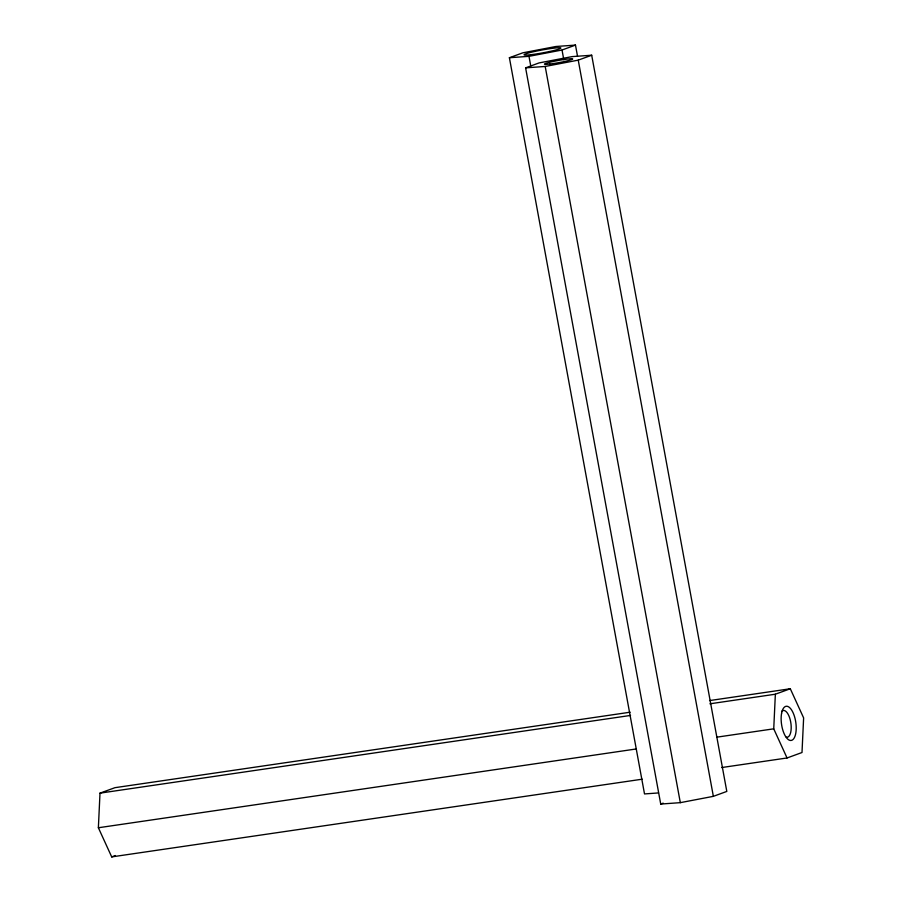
<?xml version="1.0" encoding="UTF-8"?>
<svg xmlns="http://www.w3.org/2000/svg" width="902" height="902" viewBox="0 0 902 902"><rect width="100%" height="100%" fill="white"/><g stroke="black" fill="none" stroke-linecap="round" stroke-linejoin="round"><path stroke-width="1.35" d="M642.235 779.193L111.701 856.9L98.374 827.754L99.998 793.14L114.949 787.683L630.16 712.208M787.051 757.973L773.736 728.827L775.359 694.213L790.299 688.756L803.626 717.902L802.002 752.516L787.051 757.973L721.611 767.557M658.505 792.937L644.513 793.929L509.393 57.728L522.844 52.812L555.891 46.498L575.476 45.1L577.517 56.172M509.393 57.728L528.989 56.33L562.025 50.016L575.476 45.1M525.607 67.853L539.058 62.926L572.105 56.612L591.701 55.225L726.809 791.426L713.358 796.342L680.322 802.656L660.726 804.054L525.607 67.853L545.203 66.455L578.238 60.141L591.701 55.225M111.701 856.9L115.433 855.536M660.726 804.054L663.173 803.152M709.536 700.583L790.299 688.756M99.998 793.14L630.532 715.433M709.908 703.808L775.359 694.213M98.374 827.754L635.876 749.021M716.639 737.193L773.736 728.827M578.238 60.141L713.358 796.342M562.025 50.016L563.806 59.701M545.203 66.455L680.322 802.656M528.989 56.33L530.759 66.015M781.56 711.565A13.519 5.626 81.7 0 1 790.682 721.893A13.519 5.626 81.7 0 1 786.262 737.171M530.85 54.695A18.773 1.477 -10.4 0 0 560.683 48.313A18.773 1.477 -10.4 0 0 535.777 51.234A18.773 1.477 -10.4 0 0 530.85 54.695M781.617 713.166A17.273 7.193 81.7 0 0 789.904 740.373A17.273 7.193 81.7 0 0 794.515 716.56A17.273 7.193 81.7 0 0 781.617 713.166M549.848 64.031A14.263 1.116 -10.4 0 0 572.511 59.182A14.263 1.116 -10.4 0 0 553.591 61.392A14.263 1.116 -10.4 0 0 549.848 64.031"/></g></svg>
